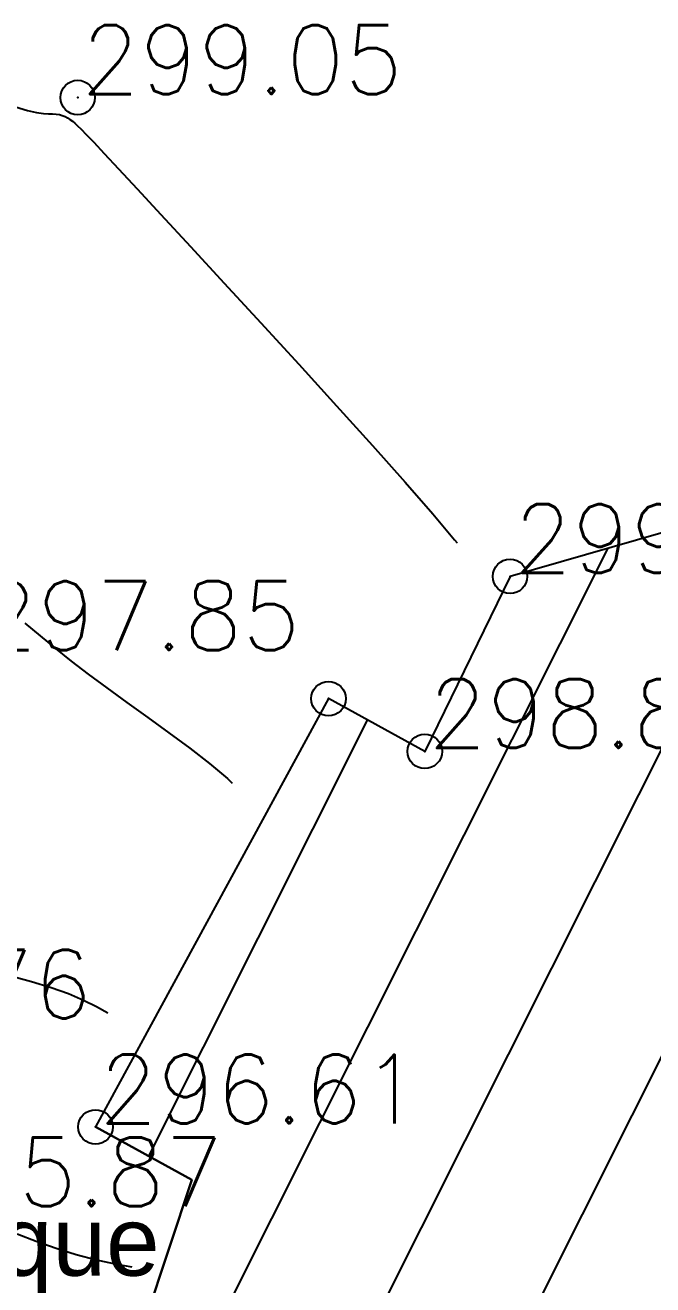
# Model space of a CAD drawing. Header units: millimetres. Extents: x 524954 to 526204, y 9523489 to 9524010.
# Drawn here: x 525968.97 to 525978.07, y 9523757.57 to 9523775.84 of the extents above; entities that cross this region are included whole.
import ezdxf

# ---------------------------------------------------------------- set-up
doc = ezdxf.new("R2010")
doc.units = ezdxf.units.MM
doc.header["$PDMODE"] = 32
doc.header["$PDSIZE"] = 0.5
doc.linetypes.add('CACHE2', pattern=[4.7625, 3.175, -1.5875])
for name, color, linetype in [('Bati', 6, 'Continuous'), ('Bati_H', 1, 'Continuous'), ('Cloture', 7, 'Continuous'), ('CN_01_00', 3, 'Continuous'), ('CN_02_00', 4, 'Continuous'), ('TopoAlt', 3, 'Continuous'), ('TOPOJIS', 7, 'Continuous'), ('Toponomie', 7, 'CACHE2')]:
    doc.layers.add(name, color=color, linetype=linetype)
doc.styles.add('Simplex 1.0', font='Simplex.shx', dxfattribs={"width": 0.99, "height": 1})
doc.styles.get("Standard").update_dxf_attribs({"font": 'arial.ttf'})

# ---------------------------------------------------------------- blocks, each defined once
blk = doc.blocks.new('TCPOINT M')
at = {"color": 0}
blk.add_point((0, 0), dxfattribs=at)
at = {"layer": 'TopoAlt', "style": 'Simplex 1.0', "width": 0.99}
blk.add_attdef('ALT', (0.15, 0.15), '', height=1, dxfattribs=at)

msp = doc.modelspace()

# ---------------------------------------------------------------- hatches: boundary and pattern name
at = {"layer": 'Bati_H'}
h = msp.add_hatch(dxfattribs=at)
h.set_pattern_fill('_U', color=256, scale=2, angle=63.3432, style=0, pattern_type=0)
h.set_pattern_definition([(63.343203168, (0, 0), (-1.7874198754, 0.8972904708), [])])
h.paths.add_polyline_path([(525979.466, 9523748.983), (525988.425, 9523751.953), (525998.602, 9523755.107), (525996.397, 9523761.724), (525997.072, 9523763.062), (525995.522, 9523767.541), (525992.905, 9523767.442), (525991.359, 9523772.279), (525990.761, 9523772.088), (525976, 9523767.846), (525974.764, 9523765.308), (525973.367, 9523766.073), (525969.988, 9523759.861), (525971.385, 9523759.096), (525970.049, 9523755.071), (525972.728, 9523749.557), (525979.052, 9523751.634), (525978.633, 9523751.495)])

# ---------------------------------------------------------------- linework, layer by layer
at = {"layer": 'Bati', "flags": 128}
msp.add_lwpolyline([(525979.466, 9523748.983), (525988.425, 9523751.953), (525998.602, 9523755.107), (525996.397, 9523761.724), (525997.072, 9523763.062), (525995.522, 9523767.541), (525992.905, 9523767.442), (525991.359, 9523772.279), (525990.761, 9523772.088), (525976, 9523767.846), (525974.764, 9523765.308), (525973.367, 9523766.073), (525969.988, 9523759.861), (525971.385, 9523759.096), (525970.049, 9523755.071), (525972.728, 9523749.557), (525979.052, 9523751.634), (525978.633, 9523751.495)], close=True, dxfattribs=at)
at = {"layer": 'Cloture', "flags": 128}
for points in [[(525971.385, 9523759.096), (525969.988, 9523759.861)], [(525970.049, 9523755.071), (525971.385, 9523759.096)]]:
    msp.add_lwpolyline(points, dxfattribs=at)
at = {"layer": 'CN_01_00', "flags": 128}
for points, elevation in [([(525968.83, 9523774.655), (525969.003, 9523774.604), (525969.134, 9523774.576), (525969.233, 9523774.562), (525969.308, 9523774.558), (525969.367, 9523774.556), (525969.419, 9523774.552), (525969.465, 9523774.544), (525969.507, 9523774.532), (525969.546, 9523774.516), (525969.582, 9523774.497), (525969.618, 9523774.474), (525969.653, 9523774.448), (525969.689, 9523774.418), (525969.728, 9523774.382), (525969.78, 9523774.332), (525969.855, 9523774.256), (525969.963, 9523774.143), (525970.115, 9523773.981), (525970.321, 9523773.76), (525970.592, 9523773.468), (525970.938, 9523773.094), (525971.365, 9523772.633), (525971.855, 9523772.102), (525972.386, 9523771.524), (525972.937, 9523770.923), (525973.483, 9523770.322), (525974.004, 9523769.745), (525974.477, 9523769.214), (525974.88, 9523768.753), (525975.196, 9523768.379), (525975.235, 9523768.332)], 299), ([(525968.742, 9523762.056), (525969.06, 9523761.972), (525969.344, 9523761.885), (525969.595, 9523761.794), (525969.814, 9523761.702), (525970.004, 9523761.61), (525970.168, 9523761.518)], 297)]:
    msp.add_lwpolyline(points, dxfattribs=dict(at, elevation=elevation))
at = {"layer": 'CN_02_00', "flags": 128}
for points, elevation in [([(525968.963, 9523767.168), (525969.187, 9523766.984), (525969.407, 9523766.802), (525969.635, 9523766.619), (525969.881, 9523766.429), (525970.153, 9523766.228), (525970.445, 9523766.017), (525970.748, 9523765.799), (525971.054, 9523765.577), (525971.354, 9523765.354), (525971.64, 9523765.132), (525971.901, 9523764.913), (525971.971, 9523764.849)], 298), ([(525968.852, 9523758.311), (525969.13, 9523758.204), (525969.416, 9523758.103), (525969.707, 9523758.01), (525970.001, 9523757.932), (525970.295, 9523757.869), (525970.517, 9523757.833)], 296)]:
    msp.add_lwpolyline(points, dxfattribs=dict(at, elevation=elevation))

# ---------------------------------------------------------------- block references
at = {"layer": 'TOPOJIS'}
ref = msp.add_blockref('TCPOINT M', (525969.73, 9523774.792, 299.05), dxfattribs=at)
ref.add_attrib('ALT', '299.05', (525969.78, 9523774.842, 299.05), dxfattribs={"layer": 'TopoAlt', "height": 1, "style": 'Simplex 1.0', "width": 0.99})
ref = msp.add_blockref('TCPOINT M', (525976, 9523767.846, 299.03), dxfattribs=at)
ref.add_attrib('ALT', '299.03', (525976.05, 9523767.896, 299.03), dxfattribs={"layer": 'TopoAlt', "height": 1, "style": 'Simplex 1.0', "width": 0.99})
ref = msp.add_blockref('TCPOINT M', (525968.247, 9523766.727, 297.85), dxfattribs=at)
ref.add_attrib('ALT', '297.85', (525968.297, 9523766.777, 297.85), dxfattribs={"layer": 'TopoAlt', "height": 1, "style": 'Simplex 1.0', "width": 0.99})
msp.add_blockref('TCPOINT M', (525973.367, 9523766.073, 298.43), dxfattribs=at)
ref = msp.add_blockref('TCPOINT M', (525974.764, 9523765.308, 298.86), dxfattribs=at)
ref.add_attrib('ALT', '298.86', (525974.814, 9523765.358, 298.86), dxfattribs={"layer": 'TopoAlt', "height": 1, "style": 'Simplex 1.0', "width": 0.99})
ref = msp.add_blockref('TCPOINT M', (525965.218, 9523761.382, 296.76), dxfattribs=at)
ref.add_attrib('ALT', '296.76', (525965.268, 9523761.432, 296.76), dxfattribs={"layer": 'TopoAlt', "height": 1, "style": 'Simplex 1.0', "width": 0.99})
ref = msp.add_blockref('TCPOINT M', (525969.988, 9523759.861, 296.61), dxfattribs=at)
ref.add_attrib('ALT', '296.61', (525970.038, 9523759.911, 296.61), dxfattribs={"layer": 'TopoAlt', "height": 1, "style": 'Simplex 1.0', "width": 0.99})
ref = msp.add_blockref('TCPOINT M', (525967.122, 9523758.66, 295.87), dxfattribs=at)
ref.add_attrib('ALT', '295.87', (525967.172, 9523758.71, 295.87), dxfattribs={"layer": 'TopoAlt', "height": 1, "style": 'Simplex 1.0', "width": 0.99})

# ---------------------------------------------------------------- texts
at = {"layer": 'Toponomie', "insert": (525944.724, 9523758.703), "char_height": 1, "width": 42.68298, "attachment_point": 1}
msp.add_mtext('\\pxqc;Fosse Septique', dxfattribs=at)

doc.saveas('drawing.dxf')
